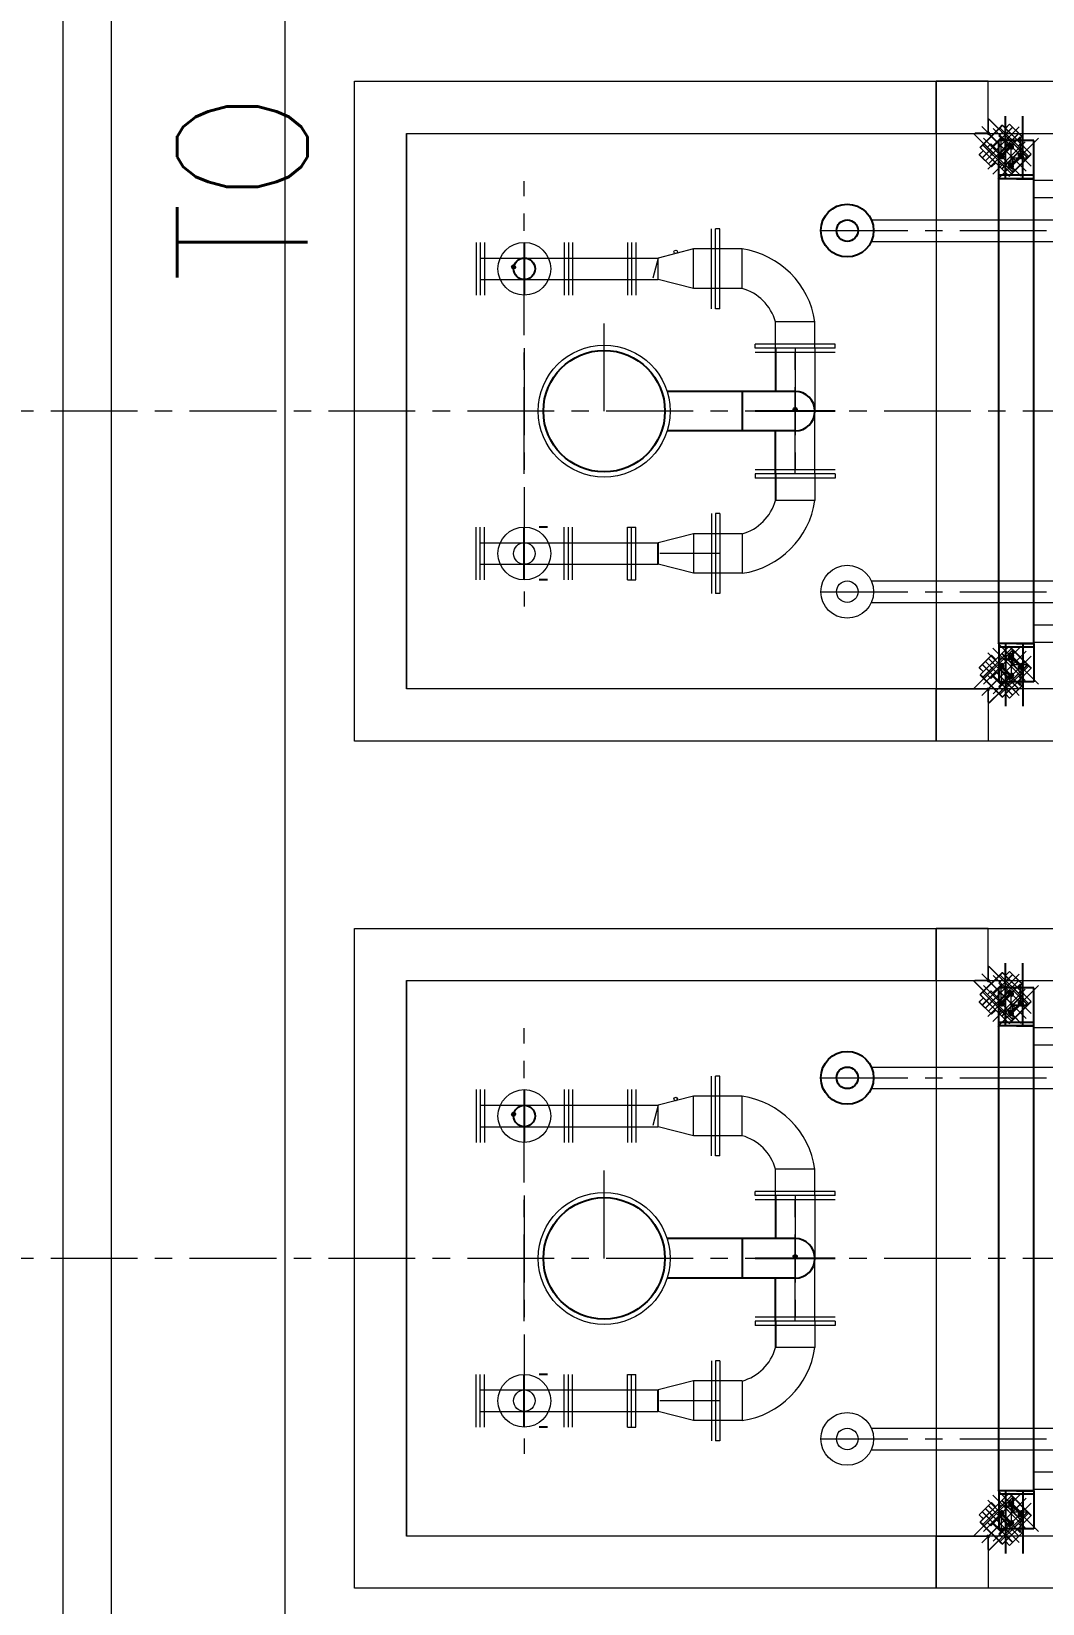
# Model space of a CAD drawing. Header units: inches. Extents: x 702888 to 852715, y 9845 to 271320.
# Drawn here: x 725723 to 728635, y 253770 to 258298 of the extents above; entities that cross this region are included whole.
import ezdxf

# ---------------------------------------------------------------- set-up
doc = ezdxf.new("R2010")
doc.units = ezdxf.units.IN
doc.header["$MEASUREMENT"] = 0
for name, pattern in [('CENTERX2', [4, 2.5, -0.5, 0.5, -0.5]), ('DASHEDX2', [1.5, 1, -0.5]), ('PHANTOM', [2.5, 1.25, -0.25, 0.25, -0.25, 0.25, -0.25])]:
    doc.linetypes.add(name, pattern=pattern)
doc.layers.get('0').update_dxf_attribs({"lineweight": 5})
for name, color, linetype in [('2 nb', 7, 'Continuous'), ('6nb', 230, 'Continuous'), ('stru pipe', 120, 'Continuous')]:
    doc.layers.add(name, color=color, linetype=linetype)
doc.layers.add('chain', color=2, linetype='Continuous', lineweight=5)
doc.layers.add('p7', color=253, linetype='Continuous', lineweight=5)
doc.styles.add('ROMANS', font='romans.shx', dxfattribs={"width": 0.9})

# ---------------------------------------------------------------- blocks, each defined once
blk = doc.blocks.new('A$C76b9bb42')
for p, q in [((14328.5667, 13988.6232), (14328.5667, 30625.3526)), ((14828.5667, 13988.6232), (14828.5667, 30550.7172)), ((15028.5667, 21308.6232), (15028.5667, 23208.6232)), ((15028.5667, 23208.6232), (31853.5667, 23208.6232)), ((15178.5667, 21458.6232), (15178.5667, 23058.6232)), ((15178.5667, 23058.6232), (31703.5667, 23058.6232)), ((15178.5667, 23058.6232), (15178.5667, 21458.6232)), ((16703.4794, 23058.6232), (16703.4794, 21458.6232)), ((31703.5667, 21458.6232), (15178.5667, 21458.6232)), ((31853.5667, 21308.6232), (15028.5667, 21308.6232)), ((15028.5667, 18868.6232), (15028.5667, 20768.6232)), ((15028.5667, 20768.6232), (31853.5667, 20768.6232)), ((15178.5667, 19018.6232), (15178.5667, 20618.6232)), ((15178.5667, 20618.6232), (31703.5667, 20618.6232)), ((15178.5667, 20618.6232), (15178.5667, 19018.6232)), ((16703.4794, 20618.6232), (16703.4794, 19018.6232)), ((31703.5667, 19018.6232), (15178.5667, 19018.6232)), ((31853.5667, 18868.6232), (15028.5667, 18868.6232))]:
    blk.add_line(p, q)
at = {"color": 3}
for p, q in [((16853.4794, 23208.6232), (16703.4794, 23208.6232)), ((16703.4794, 23208.6232), (16703.4794, 23058.6232)), ((16853.4794, 23208.6232), (16703.4794, 23208.6232)), ((16703.4794, 23208.6232), (16703.4794, 23058.6232)), ((16853.4794, 23058.6232), (16853.4794, 23208.6232)), ((16853.4794, 23058.6232), (16853.4794, 23208.6232)), ((16853.1372, 23101.0482), (16967.183, 22988.8272)), ((16853.7633, 23097.0932), (16855.8847, 23099.2145)), ((16853.7633, 23097.0932), (16853.7633, 23063.1521)), ((16964.7791, 22990.3201), (16855.8847, 23099.2145)), ((16703.4794, 23058.6232), (16853.4794, 23058.6232)), ((16703.4794, 23058.6232), (16853.4794, 23058.6232)), ((16811.0543, 23058.281), (16925.1001, 22946.06)), ((16815.5796, 23058.9094), (16813.4582, 23056.7881)), ((16922.3527, 22947.8937), (16813.4582, 23056.7881)), ((16849.5207, 23058.9094), (16815.5796, 23058.9094)), ((16943.5659, 22969.1069), (16834.6714, 23078.0013)), ((16836.7232, 22988.1286), (16923.6945, 23076.5141)), ((16845.633, 22979.3614), (16932.6043, 23067.7468)), ((16853.0562, 23055.3739), (16849.5207, 23058.9094)), ((16853.4794, 23058.6232), (16924.758, 22988.485)), ((16853.7633, 23058.9094), (16924.474, 22988.1988)), ((16854.5429, 22970.5941), (16941.5141, 23058.9796)), ((16893.7149, 23061.3843), (16883.8154, 23051.4848)), ((16917.0494, 23018.2508), (16883.8154, 23051.4848)), ((16886.9499, 23074.816), (16893.9637, 23081.9438)), ((16886.9499, 23074.816), (16949.3187, 23013.4451)), ((16887.3634, 23074.8318), (16894.4345, 23081.9029)), ((16887.3634, 23074.8318), (16970.4484, 22991.7468)), ((16893.9637, 23081.9438), (16956.3325, 23020.573)), ((16894.4345, 23081.9029), (16977.5195, 22998.8178)), ((16902.8736, 23073.1766), (16914.7847, 23085.2814)), ((16903.2733, 23073.064), (16915.2816, 23085.0724)), ((16905.041, 23057.1541), (16924.1205, 23076.2336)), ((16913.667, 23048.5016), (16916.7531, 23051.6379)), ((16913.8674, 23048.3028), (16916.9787, 23051.4141)), ((16914.7847, 23085.2814), (16950.424, 23050.2123)), ((16915.2816, 23085.0724), (16950.637, 23049.717)), ((16922.7187, 23039.4765), (16941.7981, 23058.5559)), ((16938.5129, 23038.1075), (16950.424, 23050.2123)), ((16938.6286, 23037.7087), (16950.637, 23049.717)), ((16839.6087, 23009.3995), (16827.6004, 22997.3911)), ((16839.7245, 23009.0007), (16827.8134, 22996.8959)), ((16837.841, 23025.3094), (16830.7699, 23018.2383)), ((16830.7699, 23018.2383), (16913.8549, 22935.1533)), ((16837.8285, 23024.8958), (16830.8147, 23017.7679)), ((16830.8147, 23017.7679), (16893.1834, 22956.3971)), ((16836.4392, 22988.5523), (16855.5186, 23007.6317)), ((16837.8285, 23024.8958), (16900.1973, 22963.5249)), ((16837.841, 23025.3094), (16920.926, 22942.2243)), ((16861.188, 23028.8574), (16851.2885, 23018.9579)), ((16894.422, 22995.6234), (16861.188, 23028.8574)), ((16889.4722, 23045.828), (16866.8448, 23023.2005)), ((16911.3925, 23023.9077), (16888.7651, 23001.2802)), ((16926.9489, 23028.1503), (16917.0494, 23018.2508)), ((16940.3964, 23021.7988), (16947.4675, 23028.8699)), ((16940.4089, 23022.2124), (16947.4227, 23029.3402)), ((16827.6004, 22997.3911), (16862.9557, 22962.0358)), ((16827.8134, 22996.8959), (16863.4527, 22961.8268)), ((16854.1169, 22970.8746), (16873.1963, 22989.9541)), ((16864.3699, 22998.8054), (16861.2587, 22995.6941)), ((16864.5703, 22998.6066), (16861.4843, 22995.4703)), ((16874.9641, 22974.0441), (16862.9557, 22962.0358)), ((16875.3638, 22973.9316), (16863.4527, 22961.8268)), ((16890.874, 22972.2764), (16883.8029, 22965.2053)), ((16891.2874, 22972.2922), (16884.2736, 22965.1643)), ((16894.422, 22995.6234), (16884.5225, 22985.7239)), ((16924.474, 22983.9561), (16920.9385, 22987.4917)), ((16924.474, 22983.9561), (16924.474, 22950.015)), ((16924.758, 22988.485), (16967.183, 22988.8272)), ((16925.1001, 22946.06), (16924.758, 22988.485)), ((16928.7167, 22988.1988), (16925.1811, 22991.7343)), ((16928.7167, 22988.1988), (16962.6578, 22988.1988)), ((16962.6578, 22988.1988), (16964.7791, 22990.3201)), ((16924.474, 22950.015), (16922.3527, 22947.8937)), ((16811.0543, 21458.9653), (16925.1001, 21571.1863)), ((16922.3527, 21569.3527), (16813.4582, 21460.4582)), ((16827.6004, 21519.8552), (16862.9557, 21555.2105)), ((16827.8134, 21520.3504), (16863.4527, 21555.4195)), ((16830.7699, 21499.008), (16913.8549, 21582.0931)), ((16830.8147, 21499.4784), (16893.1834, 21560.8493)), ((16837.8285, 21492.3505), (16900.1973, 21553.7214)), ((16837.841, 21491.937), (16920.926, 21575.022)), ((16874.9641, 21543.2022), (16862.9557, 21555.2105)), ((16875.3638, 21543.3147), (16863.4527, 21555.4195)), ((16890.874, 21544.97), (16883.8029, 21552.041)), ((16891.2874, 21544.9542), (16884.2736, 21552.082)), ((16924.474, 21567.2313), (16922.3527, 21569.3527)), ((16924.474, 21533.2902), (16924.474, 21567.2313)), ((16925.1001, 21571.1863), (16924.758, 21528.7613)), ((16839.6087, 21507.8468), (16827.6004, 21519.8552)), ((16839.7245, 21508.2457), (16827.8134, 21520.3504)), ((16943.5659, 21548.1395), (16834.6714, 21439.245)), ((16836.4392, 21528.694), (16855.5186, 21509.6146)), ((16836.7232, 21529.1177), (16923.6945, 21440.7322)), ((16845.633, 21537.885), (16932.6043, 21449.4995)), ((16853.1372, 21416.1981), (16967.183, 21528.4192)), ((16853.4794, 21458.6232), (16924.758, 21528.7613)), ((16853.7633, 21458.3369), (16924.474, 21529.0476)), ((16854.1169, 21546.3717), (16873.1963, 21527.2923)), ((16854.5429, 21546.6522), (16941.5141, 21458.2668)), ((16964.7791, 21526.9263), (16855.8847, 21418.0318)), ((16894.422, 21521.623), (16861.188, 21488.3889)), ((16864.3699, 21518.441), (16861.2587, 21521.5523)), ((16864.5703, 21518.6398), (16861.4843, 21521.776)), ((16894.422, 21521.623), (16884.5225, 21531.5225)), ((16887.3634, 21442.4145), (16970.4484, 21525.4996)), ((16911.3925, 21493.3387), (16888.7651, 21515.9661)), ((16894.4345, 21435.3435), (16977.5195, 21518.4285)), ((16924.474, 21533.2902), (16920.9385, 21529.7547)), ((16924.758, 21528.7613), (16967.183, 21528.4192)), ((16928.7167, 21529.0476), (16925.1811, 21525.512)), ((16928.7167, 21529.0476), (16962.6578, 21529.0476)), ((16962.6578, 21529.0476), (16964.7791, 21526.9263)), ((16837.841, 21491.937), (16830.7699, 21499.008)), ((16837.8285, 21492.3505), (16830.8147, 21499.4784)), ((16853.0562, 21461.8724), (16849.5207, 21458.3369)), ((16861.188, 21488.3889), (16851.2885, 21498.2884)), ((16889.4722, 21471.4184), (16866.8448, 21494.0458)), ((16917.0494, 21498.9955), (16883.8154, 21465.7615)), ((16893.7149, 21455.862), (16883.8154, 21465.7615)), ((16886.9499, 21442.4304), (16949.3187, 21503.8012)), ((16893.9637, 21435.3025), (16956.3325, 21496.6734)), ((16913.667, 21468.7447), (16916.7531, 21465.6085)), ((16913.8674, 21468.9435), (16916.9787, 21465.8323)), ((16914.7847, 21431.965), (16950.424, 21467.034)), ((16915.2816, 21432.1739), (16950.637, 21467.5293)), ((16926.9489, 21489.096), (16917.0494, 21498.9955)), ((16922.7187, 21477.7699), (16941.7981, 21458.6905)), ((16938.5129, 21479.1388), (16950.424, 21467.034)), ((16938.6286, 21479.5376), (16950.637, 21467.5293)), ((16940.3964, 21495.4476), (16947.4675, 21488.3765)), ((16940.4089, 21495.034), (16947.4227, 21487.9061)), ((16703.4794, 21308.6232), (16703.4794, 21458.6232)), ((16703.4794, 21308.6232), (16703.4794, 21458.6232)), ((16703.4794, 21308.6232), (16703.4794, 21458.6232)), ((16703.4794, 21458.6232), (16853.4794, 21458.6232)), ((16703.4794, 21308.6232), (16703.4794, 21458.6232)), ((16703.4794, 21458.6232), (16853.4794, 21458.6232)), ((16815.5796, 21458.3369), (16813.4582, 21460.4582)), ((16849.5207, 21458.3369), (16815.5796, 21458.3369)), ((16853.4794, 21458.6232), (16853.4794, 21308.6232)), ((16853.4794, 21458.6232), (16853.4794, 21308.6232)), ((16853.4794, 21458.6232), (16853.4794, 21308.6232)), ((16853.4794, 21458.6232), (16853.4794, 21308.6232)), ((16853.7633, 21420.1531), (16853.7633, 21454.0943)), ((16853.7633, 21420.1531), (16855.8847, 21418.0318)), ((16886.9499, 21442.4304), (16893.9637, 21435.3025)), ((16887.3634, 21442.4145), (16894.4345, 21435.3435)), ((16902.8736, 21444.0698), (16914.7847, 21431.965)), ((16903.2733, 21444.1823), (16915.2816, 21432.1739)), ((16905.041, 21460.0922), (16924.1205, 21441.0128)), ((16853.4794, 21308.6232), (16703.4794, 21308.6232)), ((16853.4794, 21308.6232), (16703.4794, 21308.6232)), ((16853.4794, 21308.6232), (16703.4794, 21308.6232)), ((16853.4794, 21308.6232), (16703.4794, 21308.6232)), ((16853.4794, 20768.6232), (16703.4794, 20768.6232)), ((16703.4794, 20768.6232), (16703.4794, 20618.6232)), ((16853.4794, 20768.6232), (16703.4794, 20768.6232)), ((16703.4794, 20768.6232), (16703.4794, 20618.6232)), ((16853.4794, 20618.6232), (16853.4794, 20768.6232)), ((16853.4794, 20618.6232), (16853.4794, 20768.6232)), ((16853.1372, 20661.0482), (16967.183, 20548.8272)), ((16853.7633, 20657.0932), (16855.8847, 20659.2145)), ((16853.7633, 20657.0932), (16853.7633, 20623.1521)), ((16964.7791, 20550.3201), (16855.8847, 20659.2145)), ((16703.4794, 20618.6232), (16853.4794, 20618.6232)), ((16703.4794, 20618.6232), (16853.4794, 20618.6232)), ((16811.0543, 20618.281), (16925.1001, 20506.06)), ((16815.5796, 20618.9094), (16813.4582, 20616.7881)), ((16922.3527, 20507.8937), (16813.4582, 20616.7881)), ((16849.5207, 20618.9094), (16815.5796, 20618.9094)), ((16943.5659, 20529.1069), (16834.6714, 20638.0013)), ((16836.7232, 20548.1286), (16923.6945, 20636.5141)), ((16845.633, 20539.3614), (16932.6043, 20627.7468)), ((16853.0562, 20615.3739), (16849.5207, 20618.9094)), ((16853.4794, 20618.6232), (16924.758, 20548.485)), ((16853.7633, 20618.9094), (16924.474, 20548.1988)), ((16854.5429, 20530.5941), (16941.5141, 20618.9796)), ((16889.4722, 20605.828), (16866.8448, 20583.2005)), ((16893.7149, 20621.3843), (16883.8154, 20611.4848)), ((16917.0494, 20578.2508), (16883.8154, 20611.4848)), ((16886.9499, 20634.816), (16893.9637, 20641.9438)), ((16886.9499, 20634.816), (16949.3187, 20573.4451)), ((16887.3634, 20634.8318), (16894.4345, 20641.9029)), ((16887.3634, 20634.8318), (16970.4484, 20551.7468)), ((16893.9637, 20641.9438), (16956.3325, 20580.573)), ((16894.4345, 20641.9029), (16977.5195, 20558.8178)), ((16902.8736, 20633.1766), (16914.7847, 20645.2814)), ((16903.2733, 20633.064), (16915.2816, 20645.0724)), ((16905.041, 20617.1541), (16924.1205, 20636.2336)), ((16913.667, 20608.5016), (16916.7531, 20611.6379)), ((16913.8674, 20608.3028), (16916.9787, 20611.4141)), ((16914.7847, 20645.2814), (16950.424, 20610.2123)), ((16915.2816, 20645.0724), (16950.637, 20609.717)), ((16922.7187, 20599.4765), (16941.7981, 20618.5559)), ((16938.5129, 20598.1075), (16950.424, 20610.2123)), ((16938.6286, 20597.7087), (16950.637, 20609.717)), ((16839.6087, 20569.3995), (16827.6004, 20557.3911)), ((16827.6004, 20557.3911), (16862.9557, 20522.0358)), ((16839.7245, 20569.0007), (16827.8134, 20556.8959)), ((16827.8134, 20556.8959), (16863.4527, 20521.8268)), ((16837.841, 20585.3094), (16830.7699, 20578.2383)), ((16830.7699, 20578.2383), (16913.8549, 20495.1533)), ((16837.8285, 20584.8958), (16830.8147, 20577.7679)), ((16830.8147, 20577.7679), (16893.1834, 20516.3971)), ((16836.4392, 20548.5523), (16855.5186, 20567.6317)), ((16837.8285, 20584.8958), (16900.1973, 20523.5249)), ((16837.841, 20585.3094), (16920.926, 20502.2243)), ((16861.188, 20588.8574), (16851.2885, 20578.9579)), ((16894.422, 20555.6234), (16861.188, 20588.8574)), ((16864.3699, 20558.8054), (16861.2587, 20555.6941)), ((16864.5703, 20558.6066), (16861.4843, 20555.4703)), ((16911.3925, 20583.9077), (16888.7651, 20561.2802)), ((16926.9489, 20588.1503), (16917.0494, 20578.2508)), ((16940.3964, 20581.7988), (16947.4675, 20588.8699)), ((16940.4089, 20582.2124), (16947.4227, 20589.3402)), ((16854.1169, 20530.8746), (16873.1963, 20549.9541)), ((16874.9641, 20534.0441), (16862.9557, 20522.0358)), ((16875.3638, 20533.9316), (16863.4527, 20521.8268)), ((16890.874, 20532.2764), (16883.8029, 20525.2053)), ((16891.2874, 20532.2922), (16884.2736, 20525.1643)), ((16894.422, 20555.6234), (16884.5225, 20545.7239)), ((16924.474, 20543.9561), (16920.9385, 20547.4917)), ((16924.474, 20543.9561), (16924.474, 20510.015)), ((16924.758, 20548.485), (16967.183, 20548.8272)), ((16925.1001, 20506.06), (16924.758, 20548.485)), ((16928.7167, 20548.1988), (16925.1811, 20551.7343)), ((16928.7167, 20548.1988), (16962.6578, 20548.1988)), ((16962.6578, 20548.1988), (16964.7791, 20550.3201)), ((16924.474, 20510.015), (16922.3527, 20507.8937)), ((16811.0543, 19018.9653), (16925.1001, 19131.1863)), ((16922.3527, 19129.3527), (16813.4582, 19020.4582)), ((16827.6004, 19079.8552), (16862.9557, 19115.2105)), ((16827.8134, 19080.3504), (16863.4527, 19115.4195)), ((16830.7699, 19059.008), (16913.8549, 19142.0931)), ((16830.8147, 19059.4784), (16893.1834, 19120.8493)), ((16943.5659, 19108.1395), (16834.6714, 18999.245)), ((16837.8285, 19052.3505), (16900.1973, 19113.7214)), ((16837.841, 19051.937), (16920.926, 19135.022)), ((16874.9641, 19103.2022), (16862.9557, 19115.2105)), ((16875.3638, 19103.3147), (16863.4527, 19115.4195)), ((16890.874, 19104.97), (16883.8029, 19112.041)), ((16891.2874, 19104.9542), (16884.2736, 19112.082)), ((16924.474, 19127.2313), (16922.3527, 19129.3527)), ((16924.474, 19093.2902), (16924.474, 19127.2313)), ((16925.1001, 19131.1863), (16924.758, 19088.7613)), ((16839.6087, 19067.8468), (16827.6004, 19079.8552)), ((16839.7245, 19068.2457), (16827.8134, 19080.3504)), ((16836.4392, 19088.694), (16855.5186, 19069.6146)), ((16836.7232, 19089.1177), (16923.6945, 19000.7322)), ((16845.633, 19097.885), (16932.6043, 19009.4995)), ((16853.1372, 18976.1981), (16967.183, 19088.4192)), ((16853.4794, 19018.6232), (16924.758, 19088.7613)), ((16853.7633, 19018.3369), (16924.474, 19089.0476)), ((16854.1169, 19106.3717), (16873.1963, 19087.2923)), ((16854.5429, 19106.6522), (16941.5141, 19018.2668)), ((16964.7791, 19086.9263), (16855.8847, 18978.0318)), ((16894.422, 19081.623), (16861.188, 19048.3889)), ((16864.3699, 19078.441), (16861.2587, 19081.5523)), ((16864.5703, 19078.6398), (16861.4843, 19081.776)), ((16894.422, 19081.623), (16884.5225, 19091.5225)), ((16886.9499, 19002.4304), (16949.3187, 19063.8012)), ((16887.3634, 19002.4145), (16970.4484, 19085.4996)), ((16911.3925, 19053.3387), (16888.7651, 19075.9661)), ((16894.4345, 18995.3435), (16977.5195, 19078.4285)), ((16924.474, 19093.2902), (16920.9385, 19089.7547)), ((16924.758, 19088.7613), (16967.183, 19088.4192)), ((16928.7167, 19089.0476), (16925.1811, 19085.512)), ((16928.7167, 19089.0476), (16962.6578, 19089.0476)), ((16962.6578, 19089.0476), (16964.7791, 19086.9263)), ((16703.4794, 18868.6232), (16703.4794, 19018.6232)), ((16703.4794, 18868.6232), (16703.4794, 19018.6232)), ((16703.4794, 18868.6232), (16703.4794, 19018.6232)), ((16703.4794, 19018.6232), (16853.4794, 19018.6232)), ((16703.4794, 18868.6232), (16703.4794, 19018.6232)), ((16703.4794, 19018.6232), (16853.4794, 19018.6232)), ((16815.5796, 19018.3369), (16813.4582, 19020.4582)), ((16849.5207, 19018.3369), (16815.5796, 19018.3369)), ((16837.841, 19051.937), (16830.7699, 19059.008)), ((16837.8285, 19052.3505), (16830.8147, 19059.4784)), ((16853.0562, 19021.8724), (16849.5207, 19018.3369)), ((16861.188, 19048.3889), (16851.2885, 19058.2884)), ((16853.4794, 19018.6232), (16853.4794, 18868.6232)), ((16853.4794, 19018.6232), (16853.4794, 18868.6232)), ((16853.4794, 19018.6232), (16853.4794, 18868.6232)), ((16853.4794, 19018.6232), (16853.4794, 18868.6232)), ((16889.4722, 19031.4184), (16866.8448, 19054.0458)), ((16917.0494, 19058.9955), (16883.8154, 19025.7615)), ((16893.7149, 19015.862), (16883.8154, 19025.7615)), ((16893.9637, 18995.3025), (16956.3325, 19056.6734)), ((16905.041, 19020.0922), (16924.1205, 19001.0128)), ((16913.667, 19028.7447), (16916.7531, 19025.6085)), ((16913.8674, 19028.9435), (16916.9787, 19025.8323)), ((16914.7847, 18991.965), (16950.424, 19027.034)), ((16915.2816, 18992.1739), (16950.637, 19027.5293)), ((16926.9489, 19049.096), (16917.0494, 19058.9955)), ((16922.7187, 19037.7699), (16941.7981, 19018.6905)), ((16938.5129, 19039.1388), (16950.424, 19027.034)), ((16938.6286, 19039.5376), (16950.637, 19027.5293)), ((16940.3964, 19055.4476), (16947.4675, 19048.3765)), ((16940.4089, 19055.034), (16947.4227, 19047.9061)), ((16853.7633, 18980.1531), (16853.7633, 19014.0943)), ((16853.7633, 18980.1531), (16855.8847, 18978.0318)), ((16886.9499, 19002.4304), (16893.9637, 18995.3025)), ((16887.3634, 19002.4145), (16894.4345, 18995.3435)), ((16902.8736, 19004.0698), (16914.7847, 18991.965)), ((16903.2733, 19004.1823), (16915.2816, 18992.1739)), ((16853.4794, 18868.6232), (16703.4794, 18868.6232)), ((16853.4794, 18868.6232), (16703.4794, 18868.6232)), ((16853.4794, 18868.6232), (16703.4794, 18868.6232)), ((16853.4794, 18868.6232), (16703.4794, 18868.6232))]:
    blk.add_line(p, q, dxfattribs=at)
at = {"color": 1, "linetype": 'CENTERX2', "ltscale": 100}
for p, q in [((16845.2781, 22979.7135), (16932.9593, 23067.3947)), ((16932.9593, 23067.3947), (16845.2781, 22979.7135)), ((16945.9453, 23048.5609), (16852.4954, 22955.111)), ((16867.9055, 23073.0516), (16966.3204, 22974.6366)), ((16890.8864, 22993.5021), (16890.8864, 23048.5609)), ((16892.3961, 23048.5609), (16977.1535, 22963.8036)), ((16932.9593, 23067.3947), (16942.7318, 23077.1673)), ((16947.455, 22993.5021), (16947.455, 23048.5609)), ((16839.6212, 23044.7673), (16938.0361, 22946.3523)), ((16861.188, 23023.2005), (16948.8692, 22935.5193)), ((16960.0875, 23034.4188), (16866.6375, 22940.9688)), ((16878.254, 23034.4188), (16963.0113, 22949.6614)), ((16998.7202, 23044.7673), (16880.7796, 22926.8267)), ((16885.5831, 22991.7343), (16920.9385, 23027.0896)), ((16887.3509, 22989.9665), (16922.7062, 23025.3219)), ((16889.1187, 22988.1988), (16924.474, 23023.5541)), ((16901.493, 22975.8244), (16936.8484, 23011.1797)), ((16919.1707, 22965.2178), (16919.1707, 23021.7863)), ((16913.8674, 22963.45), (16949.2227, 22998.8054)), ((16915.6352, 22961.6823), (16950.9905, 22997.0376)), ((16917.4029, 22959.9145), (16952.7583, 22995.2698)), ((15517.5667, 22077.6232), (15517.5667, 22921.2142)), ((16080.5667, 22783.6232), (16068.5667, 22783.6232)), ((16371.5667, 22778.6232), (31203.523, 22778.6232)), ((15517.5667, 22439.6232), (15517.5667, 21696.0322)), ((16182.5667, 22439.6232), (16182.5667, 22451.6232)), ((16297.5667, 22077.6232), (16297.5667, 22451.6232)), ((16297.5667, 22439.6232), (16297.5667, 22065.6232)), ((19203.523, 22258.6232), (13263.0473, 22258.6232)), ((16182.5667, 22077.6232), (16182.5667, 22065.6232)), ((16080.5667, 21848.6232), (15907.6033, 21848.6232)), ((16080.5667, 21733.6232), (16068.5667, 21733.6232)), ((16371.5667, 21738.6232), (31203.523, 21738.6232)), ((16839.6212, 21472.479), (16938.0361, 21570.894)), ((16945.9453, 21468.6854), (16852.4954, 21562.1354)), ((16861.188, 21494.0458), (16948.8692, 21581.727)), ((16960.0875, 21482.8275), (16866.6375, 21576.2775)), ((16878.254, 21482.8275), (16963.0113, 21567.5849)), ((16998.7202, 21472.479), (16880.7796, 21590.4196)), ((16892.3961, 21468.6854), (16977.1535, 21553.4428)), ((16913.8674, 21553.7963), (16949.2227, 21518.441)), ((16915.6352, 21555.5641), (16950.9905, 21520.2087)), ((16917.4029, 21557.3318), (16952.7583, 21521.9765)), ((16919.1707, 21552.0285), (16919.1707, 21495.46)), ((16845.2781, 21537.5329), (16932.9593, 21449.8516)), ((16932.9593, 21449.8516), (16845.2781, 21537.5329)), ((16867.9055, 21444.1948), (16966.3204, 21542.6097)), ((16885.5831, 21525.512), (16920.9385, 21490.1567)), ((16887.3509, 21527.2798), (16922.7062, 21491.9245)), ((16889.1187, 21529.0476), (16924.474, 21493.6922)), ((16890.8864, 21523.7443), (16890.8864, 21468.6854)), ((16901.493, 21541.4219), (16936.8484, 21506.0666)), ((16947.455, 21523.7443), (16947.455, 21468.6854)), ((16932.9593, 21449.8516), (16942.7318, 21440.0791)), ((16839.6212, 20604.7673), (16938.0361, 20506.3523)), ((16845.2781, 20539.7135), (16932.9593, 20627.3947)), ((16932.9593, 20627.3947), (16845.2781, 20539.7135)), ((16945.9453, 20608.5609), (16852.4954, 20515.111)), ((16867.9055, 20633.0516), (16966.3204, 20534.6366)), ((16998.7202, 20604.7673), (16880.7796, 20486.8267)), ((16890.8864, 20553.5021), (16890.8864, 20608.5609)), ((16892.3961, 20608.5609), (16977.1535, 20523.8036)), ((16932.9593, 20627.3947), (16942.7318, 20637.1673)), ((16947.455, 20553.5021), (16947.455, 20608.5609)), ((16861.188, 20583.2005), (16948.8692, 20495.5193)), ((16960.0875, 20594.4188), (16866.6375, 20500.9688)), ((16878.254, 20594.4188), (16963.0113, 20509.6614)), ((16885.5831, 20551.7343), (16920.9385, 20587.0896)), ((16887.3509, 20549.9665), (16922.7062, 20585.3219)), ((16889.1187, 20548.1988), (16924.474, 20583.5541)), ((16901.493, 20535.8244), (16936.8484, 20571.1797)), ((16913.8674, 20523.45), (16949.2227, 20558.8054)), ((16915.6352, 20521.6823), (16950.9905, 20557.0376)), ((16919.1707, 20525.2178), (16919.1707, 20581.7863)), ((16917.4029, 20519.9145), (16952.7583, 20555.2698)), ((15517.5667, 19637.6232), (15517.5667, 20481.2142)), ((16080.5667, 20343.6232), (16068.5667, 20343.6232)), ((16371.5667, 20338.6232), (31203.523, 20338.6232)), ((15517.5667, 19999.6232), (15517.5667, 19256.0322)), ((16182.5667, 19999.6232), (16182.5667, 20011.6232)), ((16297.5667, 19637.6232), (16297.5667, 20011.6232)), ((16297.5667, 19999.6232), (16297.5667, 19625.6232)), ((19203.523, 19818.6232), (13263.0473, 19818.6232)), ((16182.5667, 19637.6232), (16182.5667, 19625.6232)), ((16080.5667, 19408.6232), (15907.6033, 19408.6232)), ((16080.5667, 19293.6232), (16068.5667, 19293.6232)), ((16371.5667, 19298.6232), (31203.523, 19298.6232)), ((16839.6212, 19032.479), (16938.0361, 19130.894)), ((16945.9453, 19028.6854), (16852.4954, 19122.1354)), ((16861.188, 19054.0458), (16948.8692, 19141.727)), ((16960.0875, 19042.8275), (16866.6375, 19136.2775)), ((16878.254, 19042.8275), (16963.0113, 19127.5849)), ((16998.7202, 19032.479), (16880.7796, 19150.4196)), ((16892.3961, 19028.6854), (16977.1535, 19113.4428)), ((16913.8674, 19113.7963), (16949.2227, 19078.441)), ((16915.6352, 19115.5641), (16950.9905, 19080.2087)), ((16917.4029, 19117.3318), (16952.7583, 19081.9765)), ((16919.1707, 19112.0285), (16919.1707, 19055.46)), ((16845.2781, 19097.5329), (16932.9593, 19009.8516)), ((16932.9593, 19009.8516), (16845.2781, 19097.5329)), ((16867.9055, 19004.1948), (16966.3204, 19102.6097)), ((16885.5831, 19085.512), (16920.9385, 19050.1567)), ((16887.3509, 19087.2798), (16922.7062, 19051.9245)), ((16889.1187, 19089.0476), (16924.474, 19053.6922)), ((16890.8864, 19083.7443), (16890.8864, 19028.6854)), ((16901.493, 19101.4219), (16936.8484, 19066.0666)), ((16947.455, 19083.7443), (16947.455, 19028.6854)), ((16932.9593, 19009.8516), (16942.7318, 19000.0791))]:
    blk.add_line(p, q, dxfattribs=at)
at = {"color": 152, "true_color": 0x2776bb}
blk.add_lwpolyline([(14188.076, 27371.1859), (14188.076, 3713.1859), (100628.5667, 3713.1859), (100628.5667, 27371.1859)], close=True, dxfattribs=at)
at = {"layer": '2 nb'}
for p, q in [((15517.5667, 22744.6232), (15517.5667, 22592.6232)), ((15517.5667, 21772.6232), (15517.5667, 21924.6232)), ((15517.5667, 20304.6232), (15517.5667, 20152.6232)), ((15517.5667, 19332.6232), (15517.5667, 19484.6232))]:
    blk.add_line(p, q, dxfattribs=at)
for centre, radius in [((16447.5667, 22778.6232), 76), ((16447.5667, 22778.6232), 76), ((16447.5667, 22778.6232), 31), ((16447.5667, 22778.6232), 31), ((15517.5667, 22668.6232), 31), ((15486.5667, 22673.6232), 5), ((16297.5667, 22263.6232), 5), ((16447.5667, 20338.6232), 76), ((16447.5667, 20338.6232), 76), ((16447.5667, 20338.6232), 31), ((16447.5667, 20338.6232), 31), ((15517.5667, 20228.6232), 31), ((15486.5667, 20233.6232), 5), ((16297.5667, 19823.6232), 5)]:
    blk.add_circle(centre, radius, dxfattribs=at)
at = {"layer": '6nb'}
for p, q in [((16903.4794, 22928.6232), (16903.4794, 23108.6232)), ((16953.4794, 22928.6232), (16953.4794, 23108.6232)), ((16924.758, 22988.485), (16956.3325, 23020.573)), ((16924.758, 22988.485), (16893.1834, 22956.3971)), ((15584.5667, 21924.6232), (15560.5667, 21924.6232)), ((15902.5667, 21817.6232), (15902.5667, 21879.6232)), ((15584.5667, 21772.6232), (15560.5667, 21772.6232)), ((16924.758, 21528.7613), (16893.1834, 21560.8493)), ((16903.4794, 21588.6232), (16903.4794, 21408.6232)), ((16953.4794, 21588.6232), (16953.4794, 21408.6232)), ((16924.758, 21528.7613), (16956.3325, 21496.6734)), ((16903.4794, 20488.6232), (16903.4794, 20668.6232)), ((16953.4794, 20488.6232), (16953.4794, 20668.6232)), ((16924.758, 20548.485), (16956.3325, 20580.573)), ((16924.758, 20548.485), (16893.1834, 20516.3971)), ((15584.5667, 19484.6232), (15560.5667, 19484.6232)), ((15902.5667, 19377.6232), (15902.5667, 19439.6232)), ((15584.5667, 19332.6232), (15560.5667, 19332.6232)), ((16924.758, 19088.7613), (16893.1834, 19120.8493)), ((16903.4794, 19148.6232), (16903.4794, 18968.6232)), ((16953.4794, 19148.6232), (16953.4794, 18968.6232)), ((16924.758, 19088.7613), (16956.3325, 19056.6734))]:
    blk.add_line(p, q, dxfattribs=at)
for centre in [(15747.5667, 22258.6232), (15747.5667, 19818.6232)]:
    blk.add_circle(centre, 175, dxfattribs=at)
at = {"layer": 'chain', "color": 7, "linetype": 'Continuous'}
for p, q in [((16703.4794, 23058.6232), (16703.4794, 23208.6232)), ((16703.4794, 23058.6232), (16703.4794, 23208.6232)), ((15747.5667, 22258.6232), (15747.5667, 22511.5154)), ((16703.4794, 21458.6232), (16703.4794, 21308.6232)), ((16703.4794, 21458.6232), (16703.4794, 21308.6232)), ((16703.4794, 21458.6232), (16703.4794, 21308.6232)), ((16703.4794, 21458.6232), (16703.4794, 21308.6232)), ((16703.4794, 20618.6232), (16703.4794, 20768.6232)), ((16703.4794, 20618.6232), (16703.4794, 20768.6232)), ((15747.5667, 19818.6232), (15747.5667, 20071.5154)), ((16703.4794, 19018.6232), (16703.4794, 18868.6232)), ((16703.4794, 19018.6232), (16703.4794, 18868.6232)), ((16703.4794, 19018.6232), (16703.4794, 18868.6232)), ((16703.4794, 19018.6232), (16703.4794, 18868.6232))]:
    blk.add_line(p, q, dxfattribs=at)
at = {"layer": 'chain', "color": 5, "linetype": 'DASHEDX2'}
for p, q in [((16984.5781, 22923.6232), (31422.4679, 22923.6232)), ((16984.5781, 22873.6232), (31422.4679, 22873.6232)), ((16984.5781, 21643.6232), (31422.4679, 21643.6232)), ((16984.5781, 21593.6232), (31422.4679, 21593.6232)), ((16984.5781, 20483.6232), (31422.4679, 20483.6232)), ((16984.5781, 20433.6232), (31422.4679, 20433.6232)), ((16984.5781, 19203.6232), (31422.4679, 19203.6232)), ((16984.5781, 19153.6232), (31422.4679, 19153.6232))]:
    blk.add_line(p, q, dxfattribs=at)
at = {"layer": 'chain', "color": 3}
for p, q in [((16056.5667, 22553.6232), (16056.5667, 22783.6232)), ((16068.5667, 22553.6232), (16068.5667, 22783.6232)), ((16080.5667, 22553.6232), (16080.5667, 22783.6232)), ((16516.9569, 22809.6232), (31422.4679, 22809.6232)), ((15378.5667, 22744.6232), (15378.5667, 22592.6232)), ((15390.5667, 22744.6232), (15390.5667, 22592.6232)), ((15390.5667, 22744.6232), (15390.5667, 22592.6232)), ((15402.5667, 22744.6232), (15402.5667, 22592.6232)), ((15632.5667, 22744.6232), (15632.5667, 22592.6232)), ((15644.5667, 22744.6232), (15644.5667, 22592.6232)), ((15656.5667, 22744.6232), (15656.5667, 22592.6232)), ((15814.5667, 22744.6232), (15814.5667, 22592.6232)), ((15826.5667, 22744.6232), (15826.5667, 22592.6232)), ((15838.5667, 22744.6232), (15838.5667, 22592.6232)), ((16516.9569, 22747.6232), (31422.4679, 22747.6232)), ((15390.5667, 22699.6232), (15902.5667, 22699.6232)), ((15902.5667, 22699.6232), (15887.7269, 22641.4058)), ((16004.5667, 22725.6232), (15902.5667, 22699.6232)), ((15902.5667, 22637.6232), (15902.5667, 22699.6232)), ((16004.5667, 22611.6232), (16004.5667, 22725.6232)), ((16144.5667, 22725.6232), (16004.5667, 22725.6232)), ((16144.5667, 22611.8074), (16144.5667, 22725.6232)), ((15390.5667, 22637.6232), (15902.5667, 22637.6232)), ((16004.5667, 22611.6232), (15902.5667, 22637.6232)), ((16145.2451, 22611.6232), (16004.5667, 22611.6232)), ((16080.5667, 22553.6232), (16068.5667, 22553.6232)), ((16240.5667, 22439.6232), (16240.5667, 22515.8069)), ((16354.4087, 22515.6232), (16240.6159, 22515.6232)), ((16354.5667, 22439.6232), (16354.5667, 22515.6232)), ((16412.5667, 22451.6232), (16182.5667, 22451.6232)), ((16412.5667, 22439.6232), (16182.5667, 22439.6232)), ((16412.5667, 22439.6232), (16182.5667, 22439.6232)), ((16412.5667, 22427.6232), (16182.5667, 22427.6232)), ((16354.5667, 22439.6232), (16354.5667, 22258.6232)), ((16412.5667, 22439.6232), (16412.5667, 22451.6232)), ((16354.5667, 22077.6232), (16354.5667, 22258.6232)), ((16412.5667, 22089.6232), (16182.5667, 22089.6232)), ((16412.5667, 22077.6232), (16182.5667, 22077.6232)), ((16412.5667, 22077.6232), (16182.5667, 22077.6232)), ((16412.5667, 22065.6232), (16182.5667, 22065.6232)), ((16354.5667, 22077.6232), (16354.5667, 22001.6232)), ((16412.5667, 22077.6232), (16412.5667, 22065.6232)), ((16056.5667, 21963.6232), (16056.5667, 21733.6232)), ((16068.5667, 21963.6232), (16068.5667, 21733.6232)), ((16080.5667, 21963.6232), (16068.5667, 21963.6232)), ((16080.5667, 21963.6232), (16080.5667, 21733.6232)), ((16354.4087, 22001.6232), (16240.6159, 22001.6232)), ((15378.5667, 21772.6232), (15378.5667, 21924.6232)), ((15390.5667, 21772.6232), (15390.5667, 21924.6232)), ((15390.5667, 21772.6232), (15390.5667, 21924.6232)), ((15402.5667, 21772.6232), (15402.5667, 21924.6232)), ((15632.5667, 21772.6232), (15632.5667, 21924.6232)), ((15644.5667, 21772.6232), (15644.5667, 21924.6232)), ((15656.5667, 21772.6232), (15656.5667, 21924.6232)), ((15814.5667, 21924.6232), (15838.5667, 21924.6232)), ((15814.5667, 21772.6232), (15814.5667, 21924.6232)), ((15826.5667, 21772.6232), (15826.5667, 21924.6232)), ((15838.5667, 21772.6232), (15838.5667, 21924.6232)), ((15390.5667, 21879.6232), (15902.5667, 21879.6232)), ((16004.5667, 21905.6232), (15902.5667, 21879.6232)), ((15902.5667, 21817.6232), (15902.5667, 21879.6232)), ((16004.5667, 21905.6232), (16004.5667, 21791.6232)), ((16145.2451, 21905.6232), (16004.5667, 21905.6232)), ((16144.5667, 21905.439), (16144.5667, 21791.6232)), ((15390.5667, 21817.6232), (15902.5667, 21817.6232)), ((16004.5667, 21791.6232), (15902.5667, 21817.6232)), ((16144.5667, 21791.6232), (16004.5667, 21791.6232)), ((15814.5667, 21772.6232), (15838.5667, 21772.6232)), ((16516.9569, 21769.6232), (31368.6328, 21769.6232)), ((16516.9569, 21707.6232), (31368.6328, 21707.6232)), ((16056.5667, 20113.6232), (16056.5667, 20343.6232)), ((16068.5667, 20113.6232), (16068.5667, 20343.6232)), ((16080.5667, 20113.6232), (16080.5667, 20343.6232)), ((16516.9569, 20369.6232), (31422.4679, 20369.6232)), ((15378.5667, 20304.6232), (15378.5667, 20152.6232)), ((15390.5667, 20304.6232), (15390.5667, 20152.6232)), ((15390.5667, 20304.6232), (15390.5667, 20152.6232)), ((15402.5667, 20304.6232), (15402.5667, 20152.6232)), ((15632.5667, 20304.6232), (15632.5667, 20152.6232)), ((15644.5667, 20304.6232), (15644.5667, 20152.6232)), ((15656.5667, 20304.6232), (15656.5667, 20152.6232)), ((15814.5667, 20304.6232), (15814.5667, 20152.6232)), ((15826.5667, 20304.6232), (15826.5667, 20152.6232)), ((15838.5667, 20304.6232), (15838.5667, 20152.6232)), ((16004.5667, 20285.6232), (15902.5667, 20259.6232)), ((16004.5667, 20171.6232), (16004.5667, 20285.6232)), ((16144.5667, 20285.6232), (16004.5667, 20285.6232)), ((16144.5667, 20171.8074), (16144.5667, 20285.6232)), ((16516.9569, 20307.6232), (31422.4679, 20307.6232)), ((15390.5667, 20259.6232), (15902.5667, 20259.6232)), ((15902.5667, 20259.6232), (15887.7269, 20201.4058)), ((15902.5667, 20197.6232), (15902.5667, 20259.6232)), ((15390.5667, 20197.6232), (15902.5667, 20197.6232)), ((16004.5667, 20171.6232), (15902.5667, 20197.6232)), ((16145.2451, 20171.6232), (16004.5667, 20171.6232)), ((16080.5667, 20113.6232), (16068.5667, 20113.6232)), ((16240.5667, 19999.6232), (16240.5667, 20075.8069)), ((16354.4087, 20075.6232), (16240.6159, 20075.6232)), ((16354.5667, 19999.6232), (16354.5667, 20075.6232)), ((16412.5667, 20011.6232), (16182.5667, 20011.6232)), ((16412.5667, 19999.6232), (16182.5667, 19999.6232)), ((16412.5667, 19999.6232), (16182.5667, 19999.6232)), ((16412.5667, 19987.6232), (16182.5667, 19987.6232)), ((16354.5667, 19999.6232), (16354.5667, 19818.6232)), ((16412.5667, 19999.6232), (16412.5667, 20011.6232)), ((16354.5667, 19637.6232), (16354.5667, 19818.6232)), ((16412.5667, 19649.6232), (16182.5667, 19649.6232)), ((16412.5667, 19637.6232), (16182.5667, 19637.6232)), ((16412.5667, 19637.6232), (16182.5667, 19637.6232)), ((16412.5667, 19625.6232), (16182.5667, 19625.6232)), ((16354.5667, 19637.6232), (16354.5667, 19561.6232)), ((16412.5667, 19637.6232), (16412.5667, 19625.6232)), ((16354.4087, 19561.6232), (16240.6159, 19561.6232)), ((16056.5667, 19523.6232), (16056.5667, 19293.6232)), ((16068.5667, 19523.6232), (16068.5667, 19293.6232)), ((16080.5667, 19523.6232), (16068.5667, 19523.6232)), ((16080.5667, 19523.6232), (16080.5667, 19293.6232)), ((15378.5667, 19332.6232), (15378.5667, 19484.6232)), ((15390.5667, 19332.6232), (15390.5667, 19484.6232)), ((15390.5667, 19332.6232), (15390.5667, 19484.6232)), ((15402.5667, 19332.6232), (15402.5667, 19484.6232)), ((15632.5667, 19332.6232), (15632.5667, 19484.6232)), ((15644.5667, 19332.6232), (15644.5667, 19484.6232)), ((15656.5667, 19332.6232), (15656.5667, 19484.6232)), ((15814.5667, 19484.6232), (15838.5667, 19484.6232)), ((15814.5667, 19332.6232), (15814.5667, 19484.6232)), ((15826.5667, 19332.6232), (15826.5667, 19484.6232)), ((15838.5667, 19332.6232), (15838.5667, 19484.6232)), ((15390.5667, 19439.6232), (15902.5667, 19439.6232)), ((16004.5667, 19465.6232), (15902.5667, 19439.6232)), ((15902.5667, 19377.6232), (15902.5667, 19439.6232)), ((16004.5667, 19465.6232), (16004.5667, 19351.6232)), ((16145.2451, 19465.6232), (16004.5667, 19465.6232)), ((16144.5667, 19465.439), (16144.5667, 19351.6232)), ((15390.5667, 19377.6232), (15902.5667, 19377.6232)), ((16004.5667, 19351.6232), (15902.5667, 19377.6232)), ((16144.5667, 19351.6232), (16004.5667, 19351.6232)), ((15814.5667, 19332.6232), (15838.5667, 19332.6232)), ((16516.9569, 19329.6232), (31368.6328, 19329.6232)), ((16516.9569, 19267.6232), (31368.6328, 19267.6232))]:
    blk.add_line(p, q, dxfattribs=at)
for centre, radius in [((16447.5667, 22778.6232), 76), ((16447.5667, 22778.6232), 31), ((15517.5667, 22668.6232), 76), ((15953.5667, 22717.6232), 5), ((15517.5667, 21848.6232), 76), ((15517.5667, 21848.6232), 31), ((16447.5667, 21738.6232), 76), ((16447.5667, 21738.6232), 31), ((16447.5667, 20338.6232), 76), ((16447.5667, 20338.6232), 31), ((15517.5667, 20228.6232), 76), ((15953.5667, 20277.6232), 5), ((15517.5667, 19408.6232), 76), ((15517.5667, 19408.6232), 31), ((16447.5667, 19298.6232), 76), ((16447.5667, 19298.6232), 31)]:
    blk.add_circle(centre, radius, dxfattribs=at)
at = {"layer": 'chain', "color": 7, "linetype": 'Continuous'}
for centre in [(15747.5667, 22258.6232), (15747.5667, 19818.6232)]:
    blk.add_circle(centre, 190, dxfattribs=at)
at = {"layer": 'chain', "color": 3}
for centre, radius, start, end in [((16109.2829, 22480.5238), 247.626, 8.1487505, 81.8081449), ((16109.2829, 22480.5238), 135.9424, 14.9628811, 74.9566609), ((16109.2829, 22036.7226), 135.9424, 285.0433391, 345.0371189), ((16109.2829, 22036.7226), 247.626, 278.1918551, 351.8512495), ((16109.2829, 20040.5238), 247.626, 8.1487505, 81.8081449), ((16109.2829, 20040.5238), 135.9424, 14.9628811, 74.9566609), ((16109.2829, 19596.7226), 135.9424, 285.0433391, 345.0371189), ((16109.2829, 19596.7226), 247.626, 278.1918551, 351.8512495)]:
    blk.add_arc(centre, radius, start, end, dxfattribs=at)
at = {"layer": 'stru pipe'}
for p, q in [((16830.7699, 23018.2383), (16894.4345, 23081.9029)), ((16853.0562, 23055.3739), (16857.2989, 23059.6165)), ((16884.5781, 22928.0094), (16884.5781, 23038.0094)), ((16984.5781, 23038.0094), (16884.5781, 23038.0094)), ((16913.8674, 23020.0186), (16917.4029, 23016.483)), ((16920.9385, 23027.0896), (16924.474, 23023.5541)), ((16984.5781, 22928.0094), (16984.5781, 23038.0094)), ((16885.5831, 22991.7343), (16889.1187, 22988.1988)), ((16892.6542, 22998.8054), (16896.1897, 22995.2698)), ((16913.8549, 22935.1533), (16977.5195, 22998.8178)), ((16913.8674, 22963.45), (16917.4029, 22959.9145)), ((16920.9385, 22987.4917), (16925.1811, 22991.7343)), ((16920.9385, 22970.5211), (16924.474, 22966.9856)), ((16942.1517, 22991.7343), (16945.6872, 22988.1988)), ((16949.2227, 22998.8054), (16952.7583, 22995.2698)), ((16984.5781, 22938.0094), (16884.5781, 22938.0094)), ((16884.5781, 21589.2369), (16884.5781, 22928.0094)), ((16984.5781, 22928.0094), (16884.5781, 22928.0094)), ((16934.5781, 22928.0094), (16984.5781, 22928.0094)), ((16984.5781, 21589.2369), (16984.5781, 22928.0094)), ((16240.5667, 22439.6232), (16240.5667, 22315.6232)), ((16297.5667, 22315.6232), (15928.8151, 22315.6232)), ((16144.5667, 22315.6232), (16144.5667, 22201.6232)), ((16412.5667, 22258.6232), (16182.5667, 22258.6232)), ((16412.5667, 22258.6232), (16182.5667, 22258.6232)), ((16297.5667, 22201.6232), (15928.8151, 22201.6232)), ((16240.5667, 22077.6232), (16240.5667, 22201.6232)), ((16240.5667, 22077.6232), (16240.5667, 22001.4394)), ((16884.5781, 21589.2369), (16884.5781, 21479.2369)), ((16984.5781, 21589.2369), (16884.5781, 21589.2369)), ((16984.5781, 21579.2369), (16884.5781, 21579.2369)), ((16913.8549, 21582.0931), (16977.5195, 21518.4285)), ((16913.8674, 21553.7963), (16917.4029, 21557.3318)), ((16934.5781, 21589.2369), (16984.5781, 21589.2369)), ((16984.5781, 21589.2369), (16984.5781, 21479.2369)), ((16885.5831, 21525.512), (16889.1187, 21529.0476)), ((16892.6542, 21518.441), (16896.1897, 21521.9765)), ((16920.9385, 21546.7252), (16924.474, 21550.2608)), ((16920.9385, 21529.7547), (16925.1811, 21525.512)), ((16942.1517, 21525.512), (16945.6872, 21529.0476)), ((16949.2227, 21518.441), (16952.7583, 21521.9765)), ((16830.7699, 21499.008), (16894.4345, 21435.3435)), ((16853.0562, 21461.8724), (16857.2989, 21457.6298)), ((16984.5781, 21479.2369), (16884.5781, 21479.2369)), ((16913.8674, 21497.2278), (16917.4029, 21500.7633)), ((16920.9385, 21490.1567), (16924.474, 21493.6922)), ((16830.7699, 20578.2383), (16894.4345, 20641.9029)), ((16853.0562, 20615.3739), (16857.2989, 20619.6165)), ((16884.5781, 20488.0094), (16884.5781, 20598.0094)), ((16984.5781, 20598.0094), (16884.5781, 20598.0094)), ((16892.6542, 20558.8054), (16896.1897, 20555.2698)), ((16913.8549, 20495.1533), (16977.5195, 20558.8178)), ((16913.8674, 20580.0186), (16917.4029, 20576.483)), ((16920.9385, 20587.0896), (16924.474, 20583.5541)), ((16949.2227, 20558.8054), (16952.7583, 20555.2698)), ((16984.5781, 20488.0094), (16984.5781, 20598.0094)), ((16885.5831, 20551.7343), (16889.1187, 20548.1988)), ((16913.8674, 20523.45), (16917.4029, 20519.9145)), ((16920.9385, 20547.4917), (16925.1811, 20551.7343)), ((16920.9385, 20530.5211), (16924.474, 20526.9856)), ((16942.1517, 20551.7343), (16945.6872, 20548.1988)), ((16984.5781, 20498.0094), (16884.5781, 20498.0094)), ((16884.5781, 19149.2369), (16884.5781, 20488.0094)), ((16984.5781, 20488.0094), (16884.5781, 20488.0094)), ((16934.5781, 20488.0094), (16984.5781, 20488.0094)), ((16984.5781, 19149.2369), (16984.5781, 20488.0094)), ((16240.5667, 19999.6232), (16240.5667, 19875.6232)), ((16297.5667, 19875.6232), (15928.8151, 19875.6232)), ((16144.5667, 19875.6232), (16144.5667, 19761.6232)), ((16412.5667, 19818.6232), (16182.5667, 19818.6232)), ((16412.5667, 19818.6232), (16182.5667, 19818.6232)), ((16297.5667, 19761.6232), (15928.8151, 19761.6232)), ((16240.5667, 19637.6232), (16240.5667, 19761.6232)), ((16240.5667, 19637.6232), (16240.5667, 19561.4394)), ((16884.5781, 19149.2369), (16884.5781, 19039.2369)), ((16984.5781, 19149.2369), (16884.5781, 19149.2369)), ((16984.5781, 19139.2369), (16884.5781, 19139.2369)), ((16913.8549, 19142.0931), (16977.5195, 19078.4285)), ((16913.8674, 19113.7963), (16917.4029, 19117.3318)), ((16920.9385, 19106.7252), (16924.474, 19110.2608)), ((16934.5781, 19149.2369), (16984.5781, 19149.2369)), ((16984.5781, 19149.2369), (16984.5781, 19039.2369)), ((16885.5831, 19085.512), (16889.1187, 19089.0476)), ((16892.6542, 19078.441), (16896.1897, 19081.9765)), ((16920.9385, 19089.7547), (16925.1811, 19085.512)), ((16942.1517, 19085.512), (16945.6872, 19089.0476)), ((16949.2227, 19078.441), (16952.7583, 19081.9765)), ((16830.7699, 19059.008), (16894.4345, 18995.3435)), ((16853.0562, 19021.8724), (16857.2989, 19017.6298)), ((16984.5781, 19039.2369), (16884.5781, 19039.2369)), ((16913.8674, 19057.2278), (16917.4029, 19060.7633)), ((16920.9385, 19050.1567), (16924.474, 19053.6922))]:
    blk.add_line(p, q, dxfattribs=at)
at = {"layer": 'stru pipe', "linetype": 'PHANTOM'}
for p, q in [((16853.7633, 23063.1521), (16857.2989, 23059.6165)), ((16886.6438, 23003.4016), (16894.422, 22995.6234)), ((16886.6438, 21513.8448), (16894.422, 21521.623)), ((16853.7633, 21454.0943), (16857.2989, 21457.6298)), ((16853.7633, 20623.1521), (16857.2989, 20619.6165)), ((16886.6438, 20563.4016), (16894.422, 20555.6234)), ((16886.6438, 19073.8448), (16894.422, 19081.623)), ((16853.7633, 19014.0943), (16857.2989, 19017.6298))]:
    blk.add_line(p, q, dxfattribs=at)
at = {"layer": 'stru pipe'}
for centre in [(16919.1707, 23021.7863), (16890.8864, 22993.5021), (16919.1707, 22965.2178), (16947.455, 22993.5021), (16919.1707, 21552.0285), (16890.8864, 21523.7443), (16947.455, 21523.7443), (16919.1707, 21495.46), (16890.8864, 20553.5021), (16919.1707, 20581.7863), (16947.455, 20553.5021), (16919.1707, 20525.2178), (16919.1707, 19112.0285), (16890.8864, 19083.7443), (16947.455, 19083.7443), (16919.1707, 19055.46)]:
    blk.add_circle(centre, 4, dxfattribs=at)
for centre, radius, start, end in [((16917.4029, 23023.5541), 5, 45, 225), ((16919.1707, 23021.7863), 5, 315, 225), ((16920.9385, 23020.0186), 5, 225, 45), ((16889.1187, 22995.2698), 5, 45, 225), ((16890.8864, 22993.5021), 5, 315, 225), ((16892.6542, 22991.7343), 5, 225, 45), ((16917.4029, 22966.9856), 5, 45, 225), ((16919.1707, 22965.2178), 5, 315, 225), ((16920.9385, 22963.45), 5, 225, 45), ((16945.6872, 22995.2698), 5, 45, 225), ((16947.455, 22993.5021), 5, 315, 225), ((16949.2227, 22991.7343), 5, 225, 45), ((16297.5667, 22258.6232), 57, 270, 90), ((16297.5667, 22258.6232), 57, 270, 90), ((16917.4029, 21550.2608), 5, 135, 315), ((16919.1707, 21552.0285), 5, 135, 45), ((16920.9385, 21553.7963), 5, 315, 135), ((16889.1187, 21521.9765), 5, 135, 315), ((16890.8864, 21523.7443), 5, 135, 45), ((16892.6542, 21525.512), 5, 315, 135), ((16945.6872, 21521.9765), 5, 135, 315), ((16947.455, 21523.7443), 5, 135, 45), ((16949.2227, 21525.512), 5, 315, 135), ((16917.4029, 21493.6922), 5, 135, 315), ((16919.1707, 21495.46), 5, 135, 45), ((16920.9385, 21497.2278), 5, 315, 135), ((16889.1187, 20555.2698), 5, 45, 225), ((16890.8864, 20553.5021), 5, 315, 225), ((16917.4029, 20583.5541), 5, 45, 225), ((16919.1707, 20581.7863), 5, 315, 225), ((16920.9385, 20580.0186), 5, 225, 45), ((16945.6872, 20555.2698), 5, 45, 225), ((16947.455, 20553.5021), 5, 315, 225), ((16892.6542, 20551.7343), 5, 225, 45), ((16917.4029, 20526.9856), 5, 45, 225), ((16919.1707, 20525.2178), 5, 315, 225), ((16920.9385, 20523.45), 5, 225, 45), ((16949.2227, 20551.7343), 5, 225, 45), ((16297.5667, 19818.6232), 57, 270, 90), ((16297.5667, 19818.6232), 57, 270, 90), ((16917.4029, 19110.2608), 5, 135, 315), ((16919.1707, 19112.0285), 5, 135, 45), ((16920.9385, 19113.7963), 5, 315, 135), ((16889.1187, 19081.9765), 5, 135, 315), ((16890.8864, 19083.7443), 5, 135, 45), ((16892.6542, 19085.512), 5, 315, 135), ((16920.9385, 19057.2278), 5, 315, 135), ((16945.6872, 19081.9765), 5, 135, 315), ((16947.455, 19083.7443), 5, 135, 45), ((16949.2227, 19085.512), 5, 315, 135), ((16917.4029, 19053.6922), 5, 135, 315), ((16919.1707, 19055.46), 5, 135, 45)]:
    blk.add_arc(centre, radius, start, end, dxfattribs=at)
at = {"layer": 'p7', "color": 31, "style": 'ROMANS', "width": 0.9}
blk.add_text('TO ETP', height=375, rotation=90, dxfattribs=at).set_placement((14892.6335, 22629.408))

msp = doc.modelspace()

# ---------------------------------------------------------------- block references
at = {"layer": 'chain', "color": 1}
msp.add_blockref('A$C76b9bb42', (711625.145, 234945.321), dxfattribs=at)

doc.saveas('drawing.dxf')
